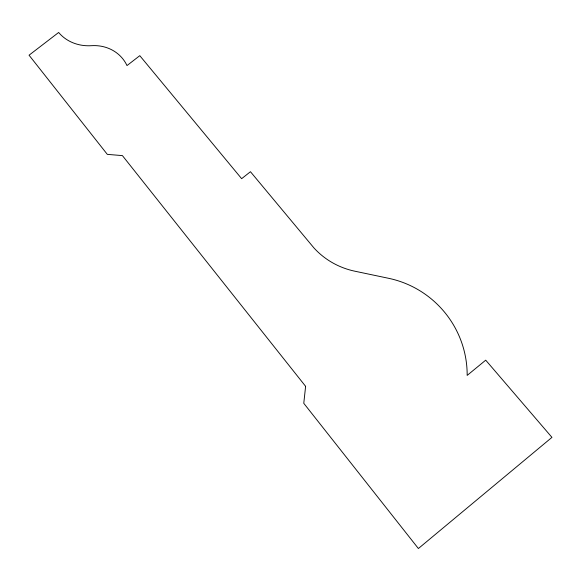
<?xml version="1.0" encoding="UTF-8"?>
<svg xmlns="http://www.w3.org/2000/svg" width="581" height="581" viewBox="0 0 581 581"><rect width="100%" height="100%" fill="white"/><g stroke="black" fill="none" stroke-linecap="round" stroke-linejoin="round"><path stroke-width="0.87" d="M305.613 386.336L303.776 403.301L418.393 548.529L551.95 437.37L485.716 360.169L467.168 375.406A98.015 96.751 46.8 0 0 388.667 278.314L354.926 271.218A76.51 73.46 -4.1 0 1 313.936 247.92L250.455 171.715L241.645 178.679L139.789 55.674L126.999 65.573A40.554 36.893 -32.8 0 0 91.478 45.688A43.139 38.571 -29.2 0 1 58.652 32.471L29.05 55.202L107.318 154.372L122.409 155.606L305.613 386.336"/></g></svg>
